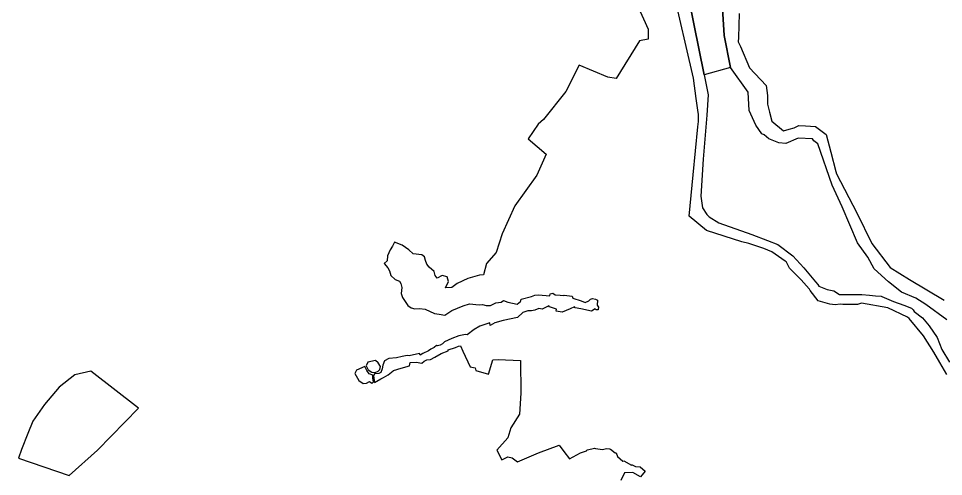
# Model space of a CAD drawing. Extents: x 544494 to 549037, y 1840490 to 1845220.
# Drawn here: x 546584 to 547530, y 1841398 to 1841866 of the extents above; entities that cross this region are included whole.
import ezdxf

# ---------------------------------------------------------------- set-up
doc = ezdxf.new("R2010")
doc.units = 0
doc.layers.add('Level 30', color=7, linetype='Continuous')

msp = doc.modelspace()

# ---------------------------------------------------------------- linework, layer by layer
at = {"layer": 'Level 30'}
for points in [[(547311.97, 1841816.38), (547285.03, 1841808.72), (547269.56, 1841886.58), (547252.65, 1841931.08), (547283.74, 1841947.62), (547293.55, 1841926.52), (547302.21, 1841909.96), (547303.92, 1841876.56), (547305.53, 1841849.03)], [(546953.48, 1841507.4), (546954.14, 1841510.36), (546951.85, 1841514.06), (546949.16, 1841516.51), (546941.09, 1841514.91), (546939.59, 1841511.26), (546941.52, 1841507.1), (546945.26, 1841504.78), (546948.56, 1841504.43), (546951.77, 1841505.71)], [(546706.82, 1841467.81), (546657.98, 1841505.58), (546641.69, 1841501.88), (546625.41, 1841489.29), (546610.61, 1841471.52), (546598.77, 1841454.48), (546593.59, 1841441.9), (546586.93, 1841425.61), (546583.97, 1841416.72), (546635.77, 1841398.95), (546664.64, 1841424.87)], [(546946.28, 1841501.56), (546942.7, 1841502.94), (546940.12, 1841506.38), (546938.28, 1841510.43), (546929.61, 1841506.84), (546927.77, 1841503.36), (546932.14, 1841496.05), (546936.39, 1841493.08), (546939.66, 1841493.29), (546943.01, 1841495.12), (546945.2, 1841493.48), (546947, 1841494.84), (546946.29, 1841498.64)]]:
    msp.add_lwpolyline(points, close=True, dxfattribs=at)
for points in [[(547533.3819, 1841502.0965), (547526.2, 1841514.6), (547519.8, 1841525), (547509.34, 1841541.81), (547494.66, 1841559.39), (547492.94, 1841560.93), (547472.86, 1841570.37), (547446.15, 1841575.36), (547441.8, 1841573.71), (547426.9411, 1841574.0055), (547424.2, 1841574.06), (547419.07, 1841573.46), (547413.74, 1841574.18), (547401.56, 1841577.51), (547393.48, 1841588.33), (547392.6395, 1841589.6936), (547392.5, 1841589.92), (547384.2518, 1841599.0268), (547382.22, 1841601.27), (547372.36, 1841610.96), (547369.3074, 1841617.056), (547369.01, 1841617.65), (547368.0126, 1841618.3236), (547354.13, 1841627.7), (547346.04, 1841631.11), (547330.64, 1841636.11), (547323.74, 1841638.12), (547287.45, 1841649.71), (547269.84, 1841664.35), (547273.94, 1841706.57), (547278.7493, 1841755.7363), (547279.27, 1841761.06), (547279.41, 1841768.46), (547279.1216, 1841770.3093), (547276.89, 1841784.62), (547274.34, 1841805.51), (547252.88, 1841898.45)], [(547269.56, 1841886.58), (547285.03, 1841808.72), (547289.08, 1841788.32), (547287.73, 1841767.39), (547284.1, 1841722.54), (547281.73, 1841684.57), (547283.29, 1841672.9), (547287.83, 1841665.89), (547290.15, 1841663.64), (547300.1195, 1841657.2786), (547300.18, 1841657.24), (547333.81, 1841645.48), (547349.8765, 1841639.1757), (547360.34, 1841635.07), (547375.67, 1841623.64), (547387.17, 1841611.26), (547399.03, 1841597.08), (547401.22, 1841594.25), (547402.49, 1841592.66), (547410.73, 1841589.17), (547417.79, 1841587.73), (547423.63, 1841584.2), (547446.36, 1841583.93), (547454.2813, 1841583.2609), (547460.3515, 1841582.7481), (547466.13, 1841582.26), (547466.9173, 1841581.9248), (547478.72, 1841576.9), (547489.4363, 1841573.0159), (547497.15, 1841570.22), (547498.82, 1841568.4), (547499.98, 1841566.65), (547508.23, 1841560.1), (547515.24, 1841552), (547523.31, 1841540.25), (547528.15, 1841527.89), (547535.85, 1841514.92)], [(547216.69, 1841880.31), (547227.95, 1841855.35), (547227.77, 1841845.32), (547219.14, 1841843.69), (547195.16, 1841804.9), (547186.5, 1841806.45), (547157.4, 1841818.54), (547143.57, 1841791.88), (547120.87, 1841763.06), (547115.43, 1841758.26), (547105.12, 1841743.37), (547123.53, 1841727.73), (547113.89, 1841706.18), (547091.6, 1841674.66), (547078.62, 1841646.23), (547072.53, 1841626.92), (547062.37, 1841615.73), (547059.3, 1841604.3), (547055.48, 1841603.8), (547043.28, 1841600.5), (547032.64, 1841595.35), (547027.1, 1841591.17), (547020.61, 1841591.08), (547023.76, 1841597.26), (547022.35, 1841602.21), (547017.23, 1841603.55), (547011.91, 1841600.77), (547010, 1841603.45), (547008.9, 1841607.69), (547003.99, 1841611.9), (547001.43, 1841615.11), (546999.98, 1841618.72), (546999.24, 1841622.77), (546996.39, 1841624.83), (546987.7, 1841625.66), (546983.06, 1841629.93), (546976.4, 1841634.69), (546968.49, 1841637.54), (546966.26, 1841633.69), (546964.15, 1841629.8), (546961.16, 1841623.71), (546961.07, 1841618.53), (546957.96, 1841615.76), (546961.6, 1841611.42), (546963.5, 1841608.42), (546964.67, 1841603.5), (546969.22, 1841599.56), (546973.43, 1841597.72), (546975.09, 1841595.43), (546975.78, 1841591.42), (546975.39, 1841585.11), (546976.47, 1841580.86), (546982.14, 1841572.98), (546985.51, 1841570.42), (546989.25, 1841569.52), (546994.04, 1841569.86), (546999.66, 1841568.95), (547009.4, 1841564.68), (547014.05, 1841563.96), (547019.76, 1841563.01), (547027.1, 1841567.88), (547038.71, 1841572.33), (547044.98, 1841574.44), (547055.13, 1841573.53), (547058.36, 1841573.94), (547062.27, 1841572.97), (547066.66, 1841572.97), (547072.19, 1841575.5), (547077.62, 1841576.3), (547079.92, 1841577.79), (547084.23, 1841576.13), (547093.89, 1841574.17), (547097.32, 1841576.96), (547098.06, 1841579.25), (547108.58, 1841581.9), (547112.04, 1841583.56), (547115.83, 1841583.66), (547127.36, 1841582.75), (547127.69, 1841584.88), (547130.22, 1841585.62), (547132.85, 1841583.91), (547137.87, 1841583.26), (547140.95, 1841583.01), (547141.97, 1841583.41), (547150.28, 1841582.29), (547150.9, 1841580.45), (547159.42, 1841577.59), (547163.47, 1841575.89), (547167.31, 1841577.53), (547168.77, 1841579.45), (547171.06, 1841580.11), (547174.03, 1841579.25), (547176.06, 1841578.14), (547175.77, 1841573.31), (547177.11, 1841571.22), (547176.74, 1841568.68), (547176.7408, 1841568.6801), (547176.67, 1841568.25), (547174.75, 1841568.38), (547173.65, 1841569.34), (547170.03, 1841566.99), (547158.97, 1841569.27), (547153.33, 1841570.39), (547152.66, 1841571.39), (547148.09, 1841569.59), (547139.73, 1841565.98), (547133.86, 1841566.98), (547134.25, 1841569.22), (547126.98, 1841571.36), (547126.38, 1841572.53), (547119.6, 1841568.98), (547116.03, 1841569.66), (547111.88, 1841568.11), (547108.54, 1841567.46), (547104.72, 1841567.54), (547099.62, 1841565.81), (547094.13, 1841560.65), (547079.42, 1841557.38), (547071, 1841555.07), (547066.33, 1841552.36), (547066.1, 1841555.24), (547055.78, 1841551.59), (547049.8, 1841548.4), (547042.65, 1841542.85), (547041.06, 1841543.19), (547034.26, 1841541.7), (547027.03, 1841539.14), (547019.41, 1841535.84), (547017.37, 1841533.6), (547015.03, 1841532.18), (547012.35, 1841531.44), (547011.5, 1841531.9), (547008.93, 1841529.82), (547005.72, 1841528.33), (547003.17, 1841526.42), (546997.59, 1841523.72), (546994.58, 1841522.04), (546994.1, 1841523.81), (546983.35, 1841521.4), (546981.55, 1841521.77), (546976.27, 1841520.83), (546970.54, 1841519.37), (546962.77, 1841518.5), (546958.09, 1841516.08), (546956.5, 1841511.66), (546955.88, 1841507.95), (546954.54, 1841504.28), (546952.38, 1841503.4), (546947.93, 1841502.83), (546947.09, 1841501.26), (546947.43, 1841498.64), (546948.12, 1841494.24), (546954.39, 1841497.78), (546957.13, 1841499.21), (546961.89, 1841501.91), (546967.0216, 1841505.9643), (546967.32, 1841506.2), (546975.16, 1841508.69), (546983.87, 1841511.12), (546984.63, 1841514.4), (546990.49, 1841514.8), (546996.49, 1841513.82), (546998.73, 1841516.04), (547001.49, 1841517.31), (547005.16, 1841517.63), (547009.73, 1841519.95), (547016.3, 1841523.6), (547023.47, 1841526.45), (547023.36, 1841527.36), (547030.73, 1841529.94), (547033.76, 1841531.38), (547035.99, 1841531.55), (547038.2, 1841526.02), (547045.75, 1841510.05), (547050.86, 1841509.05), (547051.54, 1841506.49), (547064.68, 1841502.54), (547069.03, 1841517.41), (547074.59, 1841517.69), (547097.27, 1841516.53), (547097.75, 1841483.25), (547096.12, 1841461.7), (547087.39, 1841447.84), (547084.27, 1841437.57), (547073, 1841424.97), (547078.22, 1841415.05), (547084.27, 1841418), (547088.75, 1841417.05), (547094.34, 1841412.87), (547115.65, 1841422), (547136.83, 1841429.91), (547141.71, 1841423.54), (547147.54, 1841415.99), (547158.57, 1841422.21), (547164.71, 1841424.33), (547165.18, 1841424.76), (547165.65, 1841425.19), (547173.12, 1841426.95), (547173.87, 1841426.6), (547181.22, 1841425.69), (547185.11, 1841426.47), (547188.26, 1841426.14), (547189.26, 1841425.77), (547193.98, 1841422.28), (547194.56, 1841422.26), (547195.15, 1841422.25), (547196.37, 1841418.5), (547201.97, 1841413.59), (547202.95, 1841414.11), (547210.79, 1841409.59), (547211.21, 1841409.81), (547211.63, 1841410.03), (547214.93, 1841408.25), (547219.56, 1841407.88), (547224.79, 1841403.33), (547220.03, 1841397.72), (547212.23, 1841402.02), (547203.6, 1841401.6), (547199.81, 1841393.88)], [(547533.39, 1841558.31), (547511.83, 1841573.79), (547501.63, 1841580.17), (547486.78, 1841586.34), (547473.59, 1841596.91), (547458.77, 1841610.42), (547452.45, 1841622.19), (547441.92, 1841636.82), (547426.14, 1841673.87), (547415.99, 1841695.92), (547401.34, 1841738.3), (547397.34, 1841741.25), (547395.73, 1841743.39), (547381.28, 1841743.89), (547368.69, 1841738.69), (547361.54, 1841739.19), (547351.12, 1841743.15), (547346.35, 1841747.35), (547343.92, 1841748.39), (547337.83, 1841757.27), (547331.26, 1841772.17), (547330.12, 1841790.9), (547311.97, 1841816.38), (547305.53, 1841849.03), (547303.92, 1841876.56)], [(547321, 1841871.64), (547320.1106, 1841847.0831), (547319.95, 1841842.65), (547322.143, 1841837.649), (547331.61, 1841816.06), (547348.56, 1841797.9), (547349.82, 1841787.5), (547349.98, 1841778.7), (547352.0154, 1841770.4391), (547354.25, 1841761.37), (547366.33, 1841751.45), (547371.8704, 1841753.1219), (547377.1, 1841754.7), (547381.86, 1841756.8), (547388.79, 1841756.68), (547398.78, 1841755.79), (547409.87, 1841747.78), (547414.6502, 1841729.7484), (547419.8831, 1841710.0089), (547420.58, 1841707.38), (547441.16, 1841667.65), (547456.58, 1841636.29), (547475.46, 1841611.59), (547495.19, 1841599.53), (547530.45, 1841578.28)]]:
    msp.add_lwpolyline(points, dxfattribs=at)

doc.saveas('drawing.dxf')
